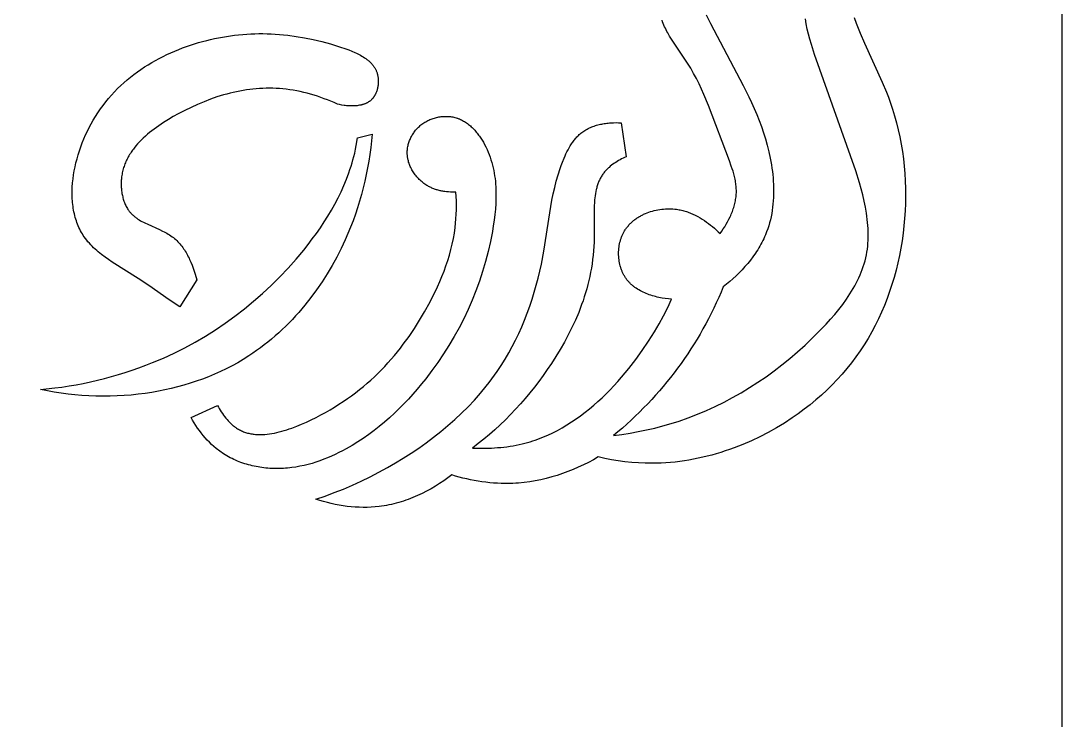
# Model space of a CAD drawing. Extents: x 2293 to 3694, y 3492 to 7149.
# Drawn here: x 3361.8 to 3694.2, y 6740.6 to 6963.7 of the extents above; entities that cross this region are included whole.
import ezdxf

# ---------------------------------------------------------------- set-up
doc = ezdxf.new("R2010")
doc.units = 0
doc.layers.add('LAYER_05', color=1, linetype='CONTINUOUS')

msp = doc.modelspace()

# ---------------------------------------------------------------- linework, layer by layer
at = {"layer": 'LAYER_05'}
for points in [[(2292.81, 3491.79), (3694.2, 3491.79), (3694.2, 7149.13), (2292.81, 7149.13)], [(3462.85, 6937.1), (3461.81, 6937.57), (3460.77, 6938.01), (3459.71, 6938.44), (3458.65, 6938.84), (3457.58, 6939.23), (3456.49, 6939.6), (3455.41, 6939.94), (3454.31, 6940.26), (3453.21, 6940.56), (3452.1, 6940.84), (3451, 6941.09), (3449.88, 6941.31), (3448.77, 6941.51), (3447.65, 6941.69), (3446.53, 6941.84), (3445.41, 6941.96), (3444.36, 6942.05), (3443.3, 6942.11), (3442.24, 6942.15), (3441.19, 6942.17), (3440.13, 6942.16), (3439.08, 6942.13), (3438.02, 6942.08), (3436.97, 6942), (3435.92, 6941.9), (3434.87, 6941.78), (3433.82, 6941.63), (3432.77, 6941.46), (3431.72, 6941.28), (3430.68, 6941.07), (3429.63, 6940.84), (3428.59, 6940.59), (3427.54, 6940.32), (3426.5, 6940.03), (3425.46, 6939.71), (3424.42, 6939.38), (3422.35, 6938.67), (3420.29, 6937.88), (3418.23, 6937.01), (3416.18, 6936.08), (3414.13, 6935.08), (3412.09, 6934.02), (3410.49, 6933.13), (3408.91, 6932.2), (3407.35, 6931.24), (3405.83, 6930.22), (3405.08, 6929.7), (3404.35, 6929.16), (3403.63, 6928.62), (3402.93, 6928.06), (3402.24, 6927.48), (3401.57, 6926.9), (3400.92, 6926.3), (3400.29, 6925.69), (3399.68, 6925.07), (3399.09, 6924.43), (3398.53, 6923.78), (3398, 6923.11), (3397.74, 6922.77), (3397.49, 6922.43), (3397.24, 6922.08), (3397.01, 6921.73), (3396.78, 6921.38), (3396.55, 6921.02), (3396.34, 6920.66), (3396.13, 6920.3), (3395.93, 6919.93), (3395.74, 6919.56), (3395.56, 6919.18), (3395.38, 6918.8), (3395.22, 6918.42), (3395.06, 6918.03), (3394.91, 6917.64), (3394.77, 6917.25), (3394.64, 6916.85), (3394.52, 6916.44), (3394.41, 6916.04), (3394.31, 6915.62), (3394.21, 6915.21), (3394.13, 6914.79), (3394.06, 6914.36), (3394, 6913.93), (3393.95, 6913.56), (3393.92, 6913.19), (3393.89, 6912.82), (3393.87, 6912.44), (3393.85, 6912.06), (3393.85, 6911.68), (3393.85, 6911.3), (3393.86, 6910.92), (3393.88, 6910.54), (3393.91, 6910.16), (3393.94, 6909.78), (3393.99, 6909.4), (3394.04, 6909.02), (3394.1, 6908.65), (3394.16, 6908.28), (3394.24, 6907.91), (3394.33, 6907.54), (3394.42, 6907.18), (3394.52, 6906.82), (3394.63, 6906.46), (3394.75, 6906.11), (3394.88, 6905.77), (3395.02, 6905.43), (3395.16, 6905.09), (3395.31, 6904.77), (3395.48, 6904.44), (3395.65, 6904.13), (3395.83, 6903.82), (3396.02, 6903.53), (3396.22, 6903.24), (3396.32, 6903.09), (3396.43, 6902.95), (3396.54, 6902.82), (3396.65, 6902.68), (3396.8, 6902.5), (3396.97, 6902.32), (3397.13, 6902.14), (3397.3, 6901.97), (3397.48, 6901.8), (3397.65, 6901.64), (3397.84, 6901.48), (3398.02, 6901.32), (3398.21, 6901.17), (3398.4, 6901.02), (3398.6, 6900.87), (3398.8, 6900.73), (3399.2, 6900.45), (3399.62, 6900.19), (3400.05, 6899.93), (3400.49, 6899.68), (3400.93, 6899.45), (3401.39, 6899.21), (3402.31, 6898.77), (3406.12, 6897.07), (3407.06, 6896.62), (3407.53, 6896.39), (3407.98, 6896.15), (3408.43, 6895.91), (3408.88, 6895.65), (3409.31, 6895.38), (3409.73, 6895.11), (3410.15, 6894.82), (3410.35, 6894.67), (3410.55, 6894.52), (3410.74, 6894.37), (3410.92, 6894.21), (3411.28, 6893.9), (3411.63, 6893.57), (3411.97, 6893.23), (3412.3, 6892.89), (3412.62, 6892.53), (3412.92, 6892.16), (3413.22, 6891.78), (3413.51, 6891.39), (3413.79, 6890.99), (3414.06, 6890.59), (3414.32, 6890.17), (3414.57, 6889.75), (3414.81, 6889.33), (3415.05, 6888.89), (3415.28, 6888.45), (3415.5, 6888.01), (3415.71, 6887.56), (3416.11, 6886.65), (3416.49, 6885.73), (3416.85, 6884.8), (3417.18, 6883.86), (3417.49, 6882.92), (3418.05, 6881.06), (3412.53, 6872.45), (3409.22, 6874.67), (3402.68, 6879.24), (3399.29, 6881.5), (3390.96, 6886.72), (3389.81, 6887.5), (3388.69, 6888.3), (3387.6, 6889.12), (3387.07, 6889.54), (3386.55, 6889.97), (3386.04, 6890.41), (3385.54, 6890.85), (3385.06, 6891.3), (3384.59, 6891.76), (3384.13, 6892.23), (3383.69, 6892.71), (3383.26, 6893.2), (3382.85, 6893.7), (3382.46, 6894.21), (3382.08, 6894.74), (3381.77, 6895.21), (3381.46, 6895.69), (3381.17, 6896.19), (3380.9, 6896.69), (3380.64, 6897.2), (3380.39, 6897.72), (3380.16, 6898.24), (3379.94, 6898.78), (3379.74, 6899.32), (3379.55, 6899.87), (3379.37, 6900.42), (3379.21, 6900.98), (3379.05, 6901.55), (3378.92, 6902.12), (3378.79, 6902.71), (3378.68, 6903.29), (3378.58, 6903.88), (3378.49, 6904.48), (3378.41, 6905.08), (3378.35, 6905.69), (3378.3, 6906.3), (3378.26, 6906.91), (3378.23, 6907.53), (3378.21, 6908.15), (3378.21, 6908.78), (3378.21, 6909.41), (3378.26, 6910.67), (3378.35, 6911.95), (3378.49, 6913.23), (3378.66, 6914.52), (3378.88, 6915.81), (3379.14, 6917.11), (3379.43, 6918.4), (3379.76, 6919.69), (3380.13, 6920.98), (3380.54, 6922.26), (3380.98, 6923.53), (3381.45, 6924.79), (3381.96, 6926.03), (3382.49, 6927.26), (3383.06, 6928.48), (3383.66, 6929.68), (3384.28, 6930.85), (3384.94, 6932), (3385.61, 6933.13), (3386.4, 6934.36), (3387.22, 6935.55), (3388.06, 6936.71), (3388.94, 6937.84), (3389.84, 6938.94), (3390.77, 6940), (3391.73, 6941.03), (3392.7, 6942.04), (3393.71, 6943.01), (3394.73, 6943.94), (3395.78, 6944.85), (3396.85, 6945.73), (3397.94, 6946.58), (3399.05, 6947.4), (3400.17, 6948.19), (3401.31, 6948.95), (3402.47, 6949.68), (3403.65, 6950.38), (3404.83, 6951.06), (3406.03, 6951.7), (3407.25, 6952.32), (3408.47, 6952.91), (3409.71, 6953.48), (3410.95, 6954.02), (3412.21, 6954.53), (3413.47, 6955.02), (3414.74, 6955.48), (3416.01, 6955.91), (3417.29, 6956.32), (3418.57, 6956.71), (3419.85, 6957.07), (3421.14, 6957.41), (3422.41, 6957.71), (3423.68, 6958), (3424.95, 6958.26), (3426.23, 6958.5), (3427.5, 6958.71), (3428.78, 6958.9), (3430.06, 6959.07), (3431.34, 6959.22), (3432.63, 6959.34), (3433.92, 6959.43), (3435.21, 6959.51), (3436.5, 6959.55), (3437.8, 6959.58), (3439.1, 6959.58), (3440.41, 6959.56), (3441.72, 6959.51), (3443.04, 6959.44), (3444.36, 6959.34), (3445.69, 6959.22), (3447.02, 6959.08), (3449.7, 6958.71), (3452.4, 6958.25), (3455.14, 6957.69), (3457.9, 6957.04), (3460.69, 6956.28), (3463.51, 6955.42), (3465.52, 6954.75), (3466.51, 6954.39), (3467.49, 6954), (3468.45, 6953.59), (3468.92, 6953.38), (3469.38, 6953.16), (3469.83, 6952.93), (3470.27, 6952.69), (3470.7, 6952.44), (3471.12, 6952.19), (3471.53, 6951.92), (3471.92, 6951.65), (3472.3, 6951.36), (3472.49, 6951.22), (3472.67, 6951.07), (3472.85, 6950.92), (3473.02, 6950.76), (3473.19, 6950.61), (3473.36, 6950.45), (3473.52, 6950.29), (3473.68, 6950.12), (3473.83, 6949.95), (3473.98, 6949.78), (3474.12, 6949.61), (3474.26, 6949.43), (3474.39, 6949.25), (3474.52, 6949.07), (3474.65, 6948.88), (3474.77, 6948.69), (3474.88, 6948.49), (3474.99, 6948.3), (3475.09, 6948.1), (3475.19, 6947.89), (3475.28, 6947.69), (3475.36, 6947.47), (3475.44, 6947.26), (3475.52, 6947.04), (3475.58, 6946.82), (3475.65, 6946.59), (3475.7, 6946.34), (3475.76, 6946.09), (3475.8, 6945.83), (3475.84, 6945.57), (3475.87, 6945.31), (3475.89, 6945.04), (3475.91, 6944.78), (3475.91, 6944.51), (3475.91, 6944.24), (3475.91, 6943.97), (3475.89, 6943.7), (3475.87, 6943.42), (3475.84, 6943.15), (3475.8, 6942.88), (3475.76, 6942.61), (3475.71, 6942.35), (3475.65, 6942.08), (3475.58, 6941.82), (3475.51, 6941.56), (3475.43, 6941.31), (3475.34, 6941.05), (3475.24, 6940.81), (3475.14, 6940.56), (3475.03, 6940.32), (3474.97, 6940.21), (3474.91, 6940.09), (3474.85, 6939.98), (3474.79, 6939.86), (3474.72, 6939.75), (3474.65, 6939.64), (3474.59, 6939.54), (3474.51, 6939.43), (3474.44, 6939.33), (3474.37, 6939.22), (3474.29, 6939.12), (3474.21, 6939.02), (3474.13, 6938.93), (3474.05, 6938.83), (3473.97, 6938.74), (3473.88, 6938.65), (3473.76, 6938.53), (3473.64, 6938.41), (3473.51, 6938.3), (3473.38, 6938.19), (3473.25, 6938.09), (3473.11, 6937.99), (3472.97, 6937.89), (3472.83, 6937.8), (3472.68, 6937.71), (3472.53, 6937.62), (3472.38, 6937.54), (3472.23, 6937.46), (3472.08, 6937.39), (3471.92, 6937.32), (3471.76, 6937.25), (3471.6, 6937.19), (3471.43, 6937.12), (3471.27, 6937.07), (3471.1, 6937.01), (3470.93, 6936.96), (3470.75, 6936.91), (3470.58, 6936.87), (3470.41, 6936.82), (3470.23, 6936.79), (3469.87, 6936.72), (3469.51, 6936.66), (3469.14, 6936.61), (3468.77, 6936.57), (3468.39, 6936.55), (3468.02, 6936.53), (3467.64, 6936.52), (3467.26, 6936.52), (3466.88, 6936.53), (3466.5, 6936.55), (3466.12, 6936.58), (3465.74, 6936.61), (3465.36, 6936.65), (3464.99, 6936.7), (3464.25, 6936.81), (3463.54, 6936.95)], [(3500.72, 6909.05), (3500.12, 6909.03), (3499.52, 6909.03), (3498.92, 6909.04), (3498.32, 6909.08), (3497.72, 6909.13), (3497.12, 6909.21), (3496.82, 6909.25), (3496.52, 6909.3), (3496.22, 6909.36), (3495.93, 6909.42), (3495.63, 6909.49), (3495.34, 6909.56), (3495.04, 6909.64), (3494.75, 6909.72), (3494.46, 6909.81), (3494.18, 6909.9), (3493.89, 6910), (3493.61, 6910.11), (3493.33, 6910.22), (3493.05, 6910.34), (3492.77, 6910.47), (3492.49, 6910.6), (3492.22, 6910.74), (3491.95, 6910.88), (3491.69, 6911.03), (3491.42, 6911.19), (3491.1, 6911.4), (3490.78, 6911.61), (3490.47, 6911.83), (3490.17, 6912.07), (3489.87, 6912.31), (3489.58, 6912.56), (3489.29, 6912.82), (3489.01, 6913.09), (3488.74, 6913.37), (3488.47, 6913.65), (3488.21, 6913.94), (3487.97, 6914.24), (3487.72, 6914.54), (3487.49, 6914.85), (3487.27, 6915.17), (3487.06, 6915.49), (3486.85, 6915.82), (3486.66, 6916.16), (3486.48, 6916.49), (3486.3, 6916.84), (3486.14, 6917.18), (3485.99, 6917.54), (3485.85, 6917.89), (3485.72, 6918.25), (3485.61, 6918.61), (3485.51, 6918.97), (3485.42, 6919.34), (3485.38, 6919.53), (3485.34, 6919.71), (3485.3, 6919.89), (3485.27, 6920.08), (3485.25, 6920.27), (3485.22, 6920.45), (3485.2, 6920.64), (3485.19, 6920.83), (3485.18, 6921.01), (3485.17, 6921.2), (3485.16, 6921.54), (3485.16, 6921.87), (3485.18, 6922.21), (3485.21, 6922.54), (3485.24, 6922.88), (3485.29, 6923.21), (3485.35, 6923.54), (3485.42, 6923.87), (3485.5, 6924.2), (3485.59, 6924.53), (3485.69, 6924.86), (3485.8, 6925.18), (3485.92, 6925.5), (3486.05, 6925.82), (3486.19, 6926.13), (3486.34, 6926.44), (3486.49, 6926.75), (3486.66, 6927.05), (3486.83, 6927.35), (3487.02, 6927.64), (3487.21, 6927.92), (3487.41, 6928.21), (3487.62, 6928.48), (3487.83, 6928.75), (3488.05, 6929.02), (3488.28, 6929.28), (3488.52, 6929.53), (3488.77, 6929.77), (3489.02, 6930.01), (3489.28, 6930.24), (3489.54, 6930.46), (3489.81, 6930.67), (3490.12, 6930.9), (3490.42, 6931.11), (3490.74, 6931.31), (3491.06, 6931.5), (3491.39, 6931.68), (3491.72, 6931.86), (3492.06, 6932.02), (3492.4, 6932.17), (3492.75, 6932.31), (3493.1, 6932.44), (3493.46, 6932.56), (3493.82, 6932.67), (3494.18, 6932.77), (3494.54, 6932.86), (3494.91, 6932.94), (3495.28, 6933.01), (3495.65, 6933.07), (3496.01, 6933.12), (3496.39, 6933.15), (3496.76, 6933.18), (3497.13, 6933.19), (3497.5, 6933.2), (3497.86, 6933.19), (3498.23, 6933.18), (3498.6, 6933.15), (3498.96, 6933.11), (3499.32, 6933.06), (3499.68, 6933), (3500.03, 6932.92), (3500.39, 6932.84), (3500.73, 6932.75), (3501.07, 6932.64), (3501.25, 6932.58), (3501.43, 6932.52), (3501.61, 6932.45), (3501.79, 6932.38), (3502.13, 6932.23), (3502.48, 6932.07), (3502.81, 6931.9), (3503.14, 6931.71), (3503.47, 6931.52), (3503.79, 6931.31), (3504.1, 6931.1), (3504.41, 6930.88), (3504.72, 6930.64), (3505.02, 6930.4), (3505.31, 6930.15), (3505.6, 6929.89), (3505.88, 6929.63), (3506.15, 6929.35), (3506.43, 6929.07), (3506.69, 6928.78), (3506.95, 6928.49), (3507.21, 6928.19), (3507.45, 6927.88), (3507.7, 6927.57), (3507.94, 6927.25), (3508.17, 6926.93), (3508.62, 6926.28), (3509.05, 6925.61), (3509.45, 6924.93), (3509.83, 6924.24), (3510.24, 6923.44), (3510.63, 6922.63), (3510.98, 6921.82), (3511.31, 6921), (3511.62, 6920.17), (3511.89, 6919.34), (3512.15, 6918.5), (3512.38, 6917.66), (3512.58, 6916.81), (3512.76, 6915.95), (3512.92, 6915.09), (3513.06, 6914.23), (3513.18, 6913.36), (3513.28, 6912.49), (3513.35, 6911.61), (3513.41, 6910.73), (3513.45, 6909.85), (3513.48, 6908.97), (3513.48, 6908.08), (3513.47, 6907.2), (3513.41, 6905.42), (3513.28, 6903.64), (3513.11, 6901.86), (3512.89, 6900.08), (3512.63, 6898.3), (3512.34, 6896.53), (3511.71, 6893.28), (3510.98, 6890.07), (3510.15, 6886.89), (3509.22, 6883.75), (3508.19, 6880.65), (3507.08, 6877.59), (3505.86, 6874.58), (3504.56, 6871.6), (3503.17, 6868.67), (3501.69, 6865.79), (3500.13, 6862.96), (3498.48, 6860.17), (3496.74, 6857.43), (3494.93, 6854.74), (3493.04, 6852.11), (3491.07, 6849.53), (3489.73, 6847.86), (3488.37, 6846.23), (3486.97, 6844.62), (3485.54, 6843.04), (3484.07, 6841.49), (3482.57, 6839.98), (3481.04, 6838.5), (3479.47, 6837.06), (3477.87, 6835.66), (3476.24, 6834.31), (3474.57, 6832.99), (3472.86, 6831.73), (3471.12, 6830.51), (3469.34, 6829.35), (3467.53, 6828.24), (3465.68, 6827.18), (3464.52, 6826.56), (3463.34, 6825.96), (3462.15, 6825.38), (3460.95, 6824.83), (3459.73, 6824.31), (3458.51, 6823.82), (3457.27, 6823.36), (3456.02, 6822.93), (3454.76, 6822.54), (3453.49, 6822.19), (3452.21, 6821.87), (3450.92, 6821.6), (3449.62, 6821.36), (3448.31, 6821.17), (3447.65, 6821.09), (3446.99, 6821.03), (3446.33, 6820.97), (3445.67, 6820.93), (3444.42, 6820.88), (3443.16, 6820.87), (3441.91, 6820.91), (3441.28, 6820.94), (3440.65, 6820.99), (3440.02, 6821.05), (3439.4, 6821.11), (3438.77, 6821.19), (3438.15, 6821.28), (3437.53, 6821.39), (3436.91, 6821.5), (3436.3, 6821.62), (3435.69, 6821.76), (3435.08, 6821.91), (3434.47, 6822.07), (3433.87, 6822.24), (3433.27, 6822.42), (3432.68, 6822.62), (3432.09, 6822.83), (3431.51, 6823.05), (3430.93, 6823.28), (3430.36, 6823.52), (3429.79, 6823.78), (3429.23, 6824.05), (3428.68, 6824.33), (3428.13, 6824.62), (3427.59, 6824.93), (3427.06, 6825.24), (3426.54, 6825.58), (3426.13, 6825.84), (3425.73, 6826.12), (3425.34, 6826.41), (3424.95, 6826.7), (3424.56, 6827), (3424.18, 6827.3), (3423.43, 6827.94), (3422.71, 6828.6), (3422.01, 6829.28), (3421.33, 6829.98), (3420.67, 6830.71), (3420.03, 6831.46), (3419.41, 6832.22), (3418.82, 6833), (3418.25, 6833.8), (3417.7, 6834.61), (3417.17, 6835.44), (3416.67, 6836.27), (3416.19, 6837.11), (3424.58, 6841.02), (3424.87, 6840.5), (3425.17, 6839.98), (3425.48, 6839.47), (3425.81, 6838.95), (3426.15, 6838.45), (3426.5, 6837.95), (3426.87, 6837.46), (3427.24, 6836.98), (3427.63, 6836.52), (3428.03, 6836.07), (3428.45, 6835.64), (3428.66, 6835.43), (3428.87, 6835.22), (3429.09, 6835.02), (3429.31, 6834.83), (3429.53, 6834.64), (3429.75, 6834.45), (3429.98, 6834.28), (3430.21, 6834.1), (3430.44, 6833.94), (3430.68, 6833.78), (3430.98, 6833.59), (3431.29, 6833.4), (3431.6, 6833.23), (3431.92, 6833.07), (3432.23, 6832.92), (3432.56, 6832.77), (3432.88, 6832.64), (3433.21, 6832.52), (3433.55, 6832.41), (3433.88, 6832.3), (3434.22, 6832.21), (3434.57, 6832.12), (3434.92, 6832.04), (3435.27, 6831.97), (3435.62, 6831.91), (3435.97, 6831.86), (3436.33, 6831.82), (3436.69, 6831.78), (3437.06, 6831.76), (3437.42, 6831.74), (3437.79, 6831.73), (3438.16, 6831.72), (3438.54, 6831.73), (3438.91, 6831.74), (3439.29, 6831.75), (3439.67, 6831.78), (3440.43, 6831.85), (3441.2, 6831.94), (3441.98, 6832.06), (3442.76, 6832.21), (3443.54, 6832.37), (3444.33, 6832.56), (3445.12, 6832.77), (3445.91, 6833), (3446.7, 6833.24), (3447.5, 6833.5), (3448.29, 6833.78), (3449.87, 6834.38), (3451.44, 6835.03), (3452.99, 6835.71), (3454.51, 6836.43), (3456.07, 6837.19), (3457.59, 6837.98), (3459.09, 6838.8), (3460.55, 6839.63), (3461.98, 6840.48), (3463.37, 6841.36), (3464.74, 6842.26), (3466.08, 6843.18), (3467.39, 6844.11), (3468.67, 6845.07), (3469.93, 6846.05), (3471.15, 6847.05), (3472.35, 6848.07), (3473.53, 6849.11), (3474.67, 6850.16), (3475.79, 6851.24), (3476.89, 6852.33), (3477.96, 6853.45), (3479.01, 6854.58), (3480.04, 6855.73), (3481.04, 6856.9), (3482.02, 6858.08), (3482.98, 6859.28), (3483.91, 6860.5), (3485.72, 6862.99), (3487.46, 6865.55), (3489.11, 6868.17), (3490.7, 6870.85), (3492.43, 6874), (3493.26, 6875.6), (3494.06, 6877.22), (3494.82, 6878.85), (3495.56, 6880.5), (3496.25, 6882.17), (3496.91, 6883.85), (3497.52, 6885.55), (3498.09, 6887.26), (3498.61, 6888.98), (3499.09, 6890.71), (3499.51, 6892.45), (3499.88, 6894.21), (3500.19, 6895.97), (3500.44, 6897.74), (3500.59, 6899.15), (3500.71, 6900.56), (3500.79, 6901.97), (3500.84, 6903.39), (3500.86, 6904.8), (3500.84, 6906.22), (3500.79, 6907.63)], [(3473.92, 6927.57), (3473.73, 6925.4), (3473.49, 6923.24), (3473.21, 6921.08), (3472.88, 6918.92), (3472.51, 6916.77), (3472.09, 6914.63), (3471.63, 6912.49), (3471.11, 6910.37), (3470.56, 6908.25), (3469.95, 6906.15), (3469.3, 6904.05), (3468.6, 6901.97), (3467.86, 6899.9), (3467.06, 6897.85), (3466.23, 6895.81), (3465.34, 6893.79), (3464.04, 6891.03), (3462.65, 6888.31), (3461.17, 6885.63), (3459.61, 6882.99), (3457.96, 6880.41), (3456.23, 6877.88), (3454.42, 6875.42), (3452.52, 6873.02), (3451.54, 6871.85), (3450.55, 6870.69), (3449.53, 6869.56), (3448.49, 6868.44), (3447.44, 6867.34), (3446.36, 6866.27), (3445.27, 6865.21), (3444.16, 6864.18), (3443.03, 6863.17), (3441.88, 6862.19), (3440.71, 6861.23), (3439.52, 6860.29), (3438.32, 6859.38), (3437.09, 6858.49), (3435.85, 6857.63), (3434.6, 6856.79), (3432.84, 6855.69), (3431.05, 6854.64), (3429.24, 6853.65), (3427.39, 6852.7), (3425.52, 6851.8), (3423.63, 6850.95), (3421.71, 6850.16), (3419.77, 6849.41), (3417.81, 6848.71), (3415.83, 6848.06), (3413.84, 6847.46), (3411.83, 6846.91), (3409.81, 6846.4), (3407.77, 6845.95), (3405.73, 6845.54), (3403.67, 6845.18), (3401.46, 6844.84), (3399.23, 6844.55), (3397, 6844.32), (3394.76, 6844.15), (3392.53, 6844.02), (3390.29, 6843.95), (3388.05, 6843.93), (3385.81, 6843.96), (3383.57, 6844.05), (3381.34, 6844.18), (3379.11, 6844.37), (3376.89, 6844.61), (3374.68, 6844.9), (3372.48, 6845.24), (3370.29, 6845.63), (3368.11, 6846.07), (3372.68, 6846.57), (3374.96, 6846.88), (3377.23, 6847.23), (3379.5, 6847.62), (3381.77, 6848.05), (3384.03, 6848.53), (3386.28, 6849.04), (3388.52, 6849.6), (3390.74, 6850.19), (3392.96, 6850.83), (3395.17, 6851.51), (3397.36, 6852.23), (3399.54, 6852.99), (3401.7, 6853.8), (3403.85, 6854.65), (3407.33, 6856.13), (3410.76, 6857.72), (3414.14, 6859.42), (3417.47, 6861.23), (3420.74, 6863.15), (3423.95, 6865.17), (3427.09, 6867.29), (3430.17, 6869.5), (3433.19, 6871.82), (3436.13, 6874.23), (3438.99, 6876.74), (3441.78, 6879.33), (3444.49, 6882.01), (3447.12, 6884.78), (3449.66, 6887.64), (3452.11, 6890.58), (3453.49, 6892.32), (3454.84, 6894.09), (3456.15, 6895.88), (3457.42, 6897.7), (3458.65, 6899.55), (3459.83, 6901.42), (3460.96, 6903.32), (3462.04, 6905.25), (3463.06, 6907.19), (3464.02, 6909.17), (3464.92, 6911.16), (3465.76, 6913.18), (3466.52, 6915.23), (3466.88, 6916.26), (3467.22, 6917.29), (3467.54, 6918.34), (3467.84, 6919.38), (3468.12, 6920.44), (3468.38, 6921.5), (3468.65, 6922.71), (3468.9, 6923.93), (3469.33, 6926.38)]]:
    msp.add_lwpolyline(points, close=True, dxfattribs=at)
msp.add_lwpolyline([(3627.84, 6964.71), (3628.47, 6962.93), (3629.09, 6961.31), (3629.74, 6959.7), (3631.09, 6956.53), (3636.79, 6944.07), (3638.11, 6940.9), (3638.74, 6939.3), (3639.34, 6937.68), (3640.06, 6935.53), (3640.73, 6933.35), (3641.34, 6931.13), (3641.89, 6928.89), (3642.38, 6926.62), (3642.82, 6924.33), (3643.19, 6922.02), (3643.51, 6919.69), (3643.76, 6917.35), (3643.96, 6914.99), (3644.1, 6912.61), (3644.18, 6910.23), (3644.2, 6907.85), (3644.16, 6905.46), (3644.07, 6903.06), (3643.91, 6900.67), (3643.7, 6898.28), (3643.42, 6895.9), (3643.09, 6893.52), (3642.7, 6891.15), (3642.25, 6888.8), (3641.75, 6886.46), (3641.18, 6884.14), (3640.55, 6881.84), (3639.87, 6879.56), (3639.13, 6877.31), (3638.32, 6875.08), (3637.46, 6872.88), (3636.55, 6870.72), (3635.57, 6868.59), (3634.53, 6866.49), (3633.44, 6864.44), (3632.26, 6862.38), (3631.02, 6860.37), (3629.73, 6858.41), (3628.37, 6856.49), (3626.96, 6854.61), (3625.5, 6852.78), (3623.98, 6850.99), (3622.4, 6849.25), (3620.78, 6847.55), (3619.1, 6845.9), (3617.37, 6844.3), (3615.59, 6842.75), (3613.77, 6841.24), (3611.9, 6839.78), (3609.98, 6838.37), (3608.02, 6837.01), (3605.53, 6835.4), (3602.99, 6833.86), (3600.38, 6832.41), (3597.73, 6831.04), (3595.02, 6829.76), (3592.27, 6828.57), (3590.88, 6828.01), (3589.48, 6827.48), (3588.07, 6826.97), (3586.65, 6826.49), (3585.23, 6826.03), (3583.79, 6825.6), (3582.35, 6825.19), (3580.91, 6824.82), (3579.46, 6824.47), (3578, 6824.14), (3576.54, 6823.85), (3575.08, 6823.58), (3573.61, 6823.35), (3572.14, 6823.14), (3570.66, 6822.96), (3569.19, 6822.82), (3567.71, 6822.7), (3566.24, 6822.62), (3564.76, 6822.57), (3563.28, 6822.55), (3561.12, 6822.58), (3558.95, 6822.68), (3556.8, 6822.84), (3554.64, 6823.07), (3552.5, 6823.36), (3550.37, 6823.7), (3548.24, 6824.11), (3546.13, 6824.57), (3544.58, 6823.68), (3543, 6822.84), (3541.4, 6822.04), (3539.76, 6821.28), (3538.11, 6820.56), (3536.43, 6819.9), (3534.74, 6819.28), (3533.02, 6818.71), (3531.29, 6818.19), (3529.55, 6817.73), (3527.79, 6817.32), (3526.03, 6816.97), (3524.25, 6816.68), (3522.47, 6816.44), (3520.68, 6816.27), (3519.78, 6816.2), (3518.89, 6816.16), (3517.65, 6816.12), (3516.41, 6816.11), (3515.17, 6816.13), (3513.94, 6816.18), (3512.7, 6816.26), (3511.47, 6816.37), (3510.24, 6816.5), (3509.01, 6816.66), (3507.79, 6816.85), (3506.57, 6817.06), (3505.35, 6817.3), (3504.14, 6817.56), (3502.94, 6817.85), (3501.75, 6818.16), (3500.56, 6818.49), (3499.38, 6818.85), (3498.12, 6817.89), (3496.82, 6816.96), (3495.5, 6816.08), (3494.14, 6815.22), (3492.76, 6814.41), (3491.34, 6813.64), (3489.91, 6812.92), (3488.45, 6812.24), (3486.97, 6811.61), (3485.48, 6811.03), (3484.72, 6810.76), (3483.96, 6810.5), (3483.2, 6810.26), (3482.43, 6810.04), (3481.66, 6809.82), (3480.88, 6809.62), (3480.1, 6809.44), (3479.32, 6809.27), (3478.54, 6809.12), (3477.75, 6808.98), (3476.97, 6808.86), (3476.17, 6808.76), (3474.9, 6808.63), (3473.63, 6808.54), (3472.35, 6808.49), (3471.07, 6808.48), (3469.78, 6808.51), (3468.5, 6808.57), (3467.23, 6808.68), (3465.95, 6808.82), (3464.68, 6808.99), (3463.41, 6809.2), (3462.16, 6809.45), (3460.9, 6809.72), (3459.66, 6810.02), (3458.43, 6810.36), (3457.21, 6810.72), (3456, 6811.11), (3458.95, 6812.11), (3461.88, 6813.19), (3464.79, 6814.35), (3467.66, 6815.58), (3470.5, 6816.88), (3473.32, 6818.25), (3476.11, 6819.69), (3478.87, 6821.2), (3481.4, 6822.67), (3483.91, 6824.19), (3486.39, 6825.77), (3488.83, 6827.41), (3491.23, 6829.11), (3493.59, 6830.87), (3495.9, 6832.69), (3498.15, 6834.57), (3500.35, 6836.51), (3502.49, 6838.51), (3504.57, 6840.57), (3506.58, 6842.7), (3508.51, 6844.88), (3510.37, 6847.13), (3511.27, 6848.27), (3512.15, 6849.44), (3513.01, 6850.61), (3513.84, 6851.81), (3515.13, 6853.75), (3516.37, 6855.72), (3517.55, 6857.74), (3518.67, 6859.78), (3519.74, 6861.86), (3520.76, 6863.96), (3521.72, 6866.1), (3522.62, 6868.25), (3523.48, 6870.43), (3524.28, 6872.63), (3525.02, 6874.85), (3525.72, 6877.08), (3526.36, 6879.32), (3526.95, 6881.58), (3527.48, 6883.84), (3527.97, 6886.11), (3528.72, 6890.18), (3530.62, 6902.41), (3531.34, 6906.47), (3531.76, 6908.5), (3532.22, 6910.52), (3532.74, 6912.54), (3533.31, 6914.56), (3533.96, 6916.56), (3534.31, 6917.56), (3534.69, 6918.56), (3535.23, 6919.92), (3535.52, 6920.6), (3535.82, 6921.26), (3536.14, 6921.92), (3536.47, 6922.57), (3536.82, 6923.21), (3537.19, 6923.83), (3537.38, 6924.13), (3537.57, 6924.43), (3537.77, 6924.73), (3537.98, 6925.02), (3538.18, 6925.31), (3538.4, 6925.59), (3538.62, 6925.86), (3538.85, 6926.13), (3539.08, 6926.4), (3539.31, 6926.65), (3539.56, 6926.9), (3539.81, 6927.15), (3540.06, 6927.38), (3540.32, 6927.61), (3540.59, 6927.84), (3540.86, 6928.05), (3541.19, 6928.29), (3541.52, 6928.51), (3541.85, 6928.73), (3542.2, 6928.94), (3542.55, 6929.13), (3542.91, 6929.32), (3543.28, 6929.49), (3543.65, 6929.66), (3544.03, 6929.82), (3544.42, 6929.97), (3544.8, 6930.11), (3545.2, 6930.24), (3545.59, 6930.36), (3546, 6930.47), (3546.4, 6930.58), (3546.81, 6930.67), (3547.22, 6930.76), (3547.63, 6930.84), (3548.05, 6930.91), (3548.46, 6930.97), (3548.88, 6931.03), (3549.3, 6931.07), (3549.72, 6931.11), (3550.14, 6931.14), (3550.97, 6931.19), (3551.8, 6931.2), (3552.63, 6931.18), (3553.44, 6931.14), (3554.99, 6920.33), (3554.51, 6920.1), (3554.03, 6919.87), (3553.56, 6919.62), (3553.09, 6919.37), (3552.62, 6919.1), (3552.16, 6918.82), (3551.71, 6918.54), (3551.26, 6918.24), (3550.82, 6917.93), (3550.4, 6917.61), (3549.98, 6917.28), (3549.58, 6916.94), (3549.39, 6916.77), (3549.2, 6916.59), (3549.01, 6916.41), (3548.83, 6916.23), (3548.65, 6916.04), (3548.48, 6915.86), (3548.31, 6915.67), (3548.15, 6915.47), (3547.95, 6915.23), (3547.75, 6914.98), (3547.57, 6914.72), (3547.39, 6914.46), (3547.22, 6914.2), (3547.06, 6913.93), (3546.91, 6913.66), (3546.76, 6913.38), (3546.62, 6913.1), (3546.49, 6912.82), (3546.36, 6912.54), (3546.24, 6912.25), (3546.12, 6911.96), (3546.01, 6911.66), (3545.91, 6911.36), (3545.81, 6911.06), (3545.72, 6910.76), (3545.64, 6910.45), (3545.56, 6910.14), (3545.48, 6909.83), (3545.34, 6909.19), (3545.22, 6908.55), (3545.12, 6907.89), (3545.04, 6907.23), (3544.97, 6906.56), (3544.91, 6905.88), (3544.84, 6904.51), (3544.8, 6903.11), (3544.84, 6894.51), (3544.79, 6893.09), (3544.72, 6891.68), (3544.62, 6890.29), (3544.49, 6888.91), (3544.33, 6887.53), (3544.14, 6886.17), (3543.92, 6884.82), (3543.68, 6883.49), (3543.41, 6882.16), (3543.11, 6880.84), (3542.79, 6879.54), (3542.45, 6878.24), (3542.08, 6876.96), (3541.68, 6875.69), (3541.26, 6874.42), (3540.82, 6873.17), (3540.36, 6871.93), (3539.88, 6870.69), (3538.85, 6868.25), (3537.74, 6865.85), (3536.55, 6863.48), (3535.3, 6861.15), (3533.98, 6858.85), (3532.59, 6856.59), (3531.15, 6854.35), (3529.86, 6852.43), (3528.53, 6850.54), (3527.16, 6848.67), (3525.74, 6846.83), (3524.3, 6845.02), (3522.81, 6843.24), (3521.29, 6841.49), (3519.73, 6839.78), (3518.13, 6838.09), (3516.5, 6836.45), (3514.84, 6834.84), (3513.14, 6833.27), (3511.4, 6831.75), (3509.63, 6830.26), (3507.83, 6828.82), (3506, 6827.43), (3507.99, 6827.37), (3510, 6827.37), (3512, 6827.42), (3514, 6827.54), (3515, 6827.63), (3516, 6827.73), (3516.99, 6827.85), (3517.98, 6827.99), (3518.96, 6828.15), (3519.94, 6828.33), (3520.92, 6828.53), (3521.89, 6828.75), (3522.72, 6828.96), (3523.55, 6829.19), (3524.38, 6829.43), (3525.2, 6829.69), (3526.01, 6829.96), (3526.82, 6830.25), (3527.63, 6830.55), (3528.43, 6830.87), (3529.22, 6831.2), (3530.01, 6831.54), (3531.58, 6832.28), (3533.12, 6833.06), (3534.64, 6833.9), (3536.14, 6834.79), (3537.62, 6835.73), (3539.08, 6836.71), (3540.51, 6837.74), (3541.93, 6838.81), (3543.31, 6839.92), (3544.68, 6841.07), (3546.02, 6842.25), (3547.34, 6843.47), (3548.63, 6844.72), (3549.9, 6846), (3551.15, 6847.31), (3552.37, 6848.64), (3553.56, 6850), (3554.73, 6851.38), (3555.87, 6852.79), (3558.07, 6855.64), (3560.17, 6858.56), (3562.16, 6861.52), (3564.03, 6864.5), (3565.54, 6867.05), (3566.96, 6869.62), (3568.3, 6872.22), (3569.55, 6874.87), (3568.55, 6874.97), (3567.53, 6875.1), (3566.5, 6875.27), (3565.98, 6875.37), (3565.47, 6875.47), (3564.96, 6875.59), (3564.44, 6875.72), (3563.93, 6875.85), (3563.43, 6876), (3562.92, 6876.16), (3562.42, 6876.33), (3561.93, 6876.51), (3561.44, 6876.7), (3560.96, 6876.9), (3560.48, 6877.12), (3560.02, 6877.34), (3559.56, 6877.58), (3559.11, 6877.83), (3558.67, 6878.1), (3558.24, 6878.37), (3557.82, 6878.66), (3557.62, 6878.82), (3557.42, 6878.97), (3557.22, 6879.13), (3557.03, 6879.29), (3556.84, 6879.45), (3556.65, 6879.62), (3556.47, 6879.79), (3556.29, 6879.96), (3556.11, 6880.14), (3555.94, 6880.32), (3555.77, 6880.51), (3555.6, 6880.7), (3555.44, 6880.89), (3555.29, 6881.09), (3555.13, 6881.29), (3554.99, 6881.49), (3554.85, 6881.69), (3554.72, 6881.89), (3554.59, 6882.1), (3554.46, 6882.3), (3554.34, 6882.51), (3554.23, 6882.73), (3554.12, 6882.94), (3554.01, 6883.16), (3553.9, 6883.39), (3553.8, 6883.61), (3553.71, 6883.84), (3553.62, 6884.07), (3553.53, 6884.3), (3553.44, 6884.53), (3553.36, 6884.77), (3553.29, 6885.01), (3553.22, 6885.25), (3553.15, 6885.49), (3553.03, 6885.97), (3552.92, 6886.47), (3552.83, 6886.97), (3552.76, 6887.47), (3552.7, 6887.98), (3552.66, 6888.48), (3552.64, 6888.99), (3552.63, 6889.5), (3552.64, 6890.02), (3552.67, 6890.53), (3552.71, 6891.03), (3552.77, 6891.54), (3552.85, 6892.04), (3552.94, 6892.54), (3553.05, 6893.04), (3553.11, 6893.28), (3553.18, 6893.52), (3553.25, 6893.77), (3553.32, 6894.01), (3553.4, 6894.24), (3553.49, 6894.48), (3553.57, 6894.72), (3553.66, 6894.95), (3553.76, 6895.18), (3553.86, 6895.41), (3553.96, 6895.63), (3554.07, 6895.85), (3554.18, 6896.07), (3554.3, 6896.29), (3554.42, 6896.51), (3554.55, 6896.72), (3554.7, 6896.96), (3554.86, 6897.2), (3555.02, 6897.44), (3555.19, 6897.67), (3555.36, 6897.9), (3555.55, 6898.12), (3555.73, 6898.34), (3555.92, 6898.56), (3556.12, 6898.77), (3556.32, 6898.98), (3556.52, 6899.18), (3556.73, 6899.38), (3556.95, 6899.57), (3557.16, 6899.76), (3557.39, 6899.95), (3557.61, 6900.13), (3557.85, 6900.3), (3558.08, 6900.47), (3558.32, 6900.64), (3558.56, 6900.81), (3558.81, 6900.97), (3559.06, 6901.12), (3559.31, 6901.27), (3559.57, 6901.42), (3559.83, 6901.56), (3560.09, 6901.7), (3560.35, 6901.83), (3560.62, 6901.96), (3561.16, 6902.2), (3561.72, 6902.42), (3562.28, 6902.63), (3562.85, 6902.82), (3563.42, 6902.99), (3564, 6903.15), (3564.59, 6903.28), (3565.18, 6903.4), (3565.77, 6903.5), (3566.37, 6903.58), (3566.97, 6903.64), (3567.56, 6903.69), (3568.16, 6903.71), (3568.75, 6903.72), (3569.34, 6903.71), (3569.93, 6903.68), (3570.52, 6903.63), (3571.1, 6903.56), (3571.5, 6903.5), (3571.91, 6903.43), (3572.31, 6903.35), (3572.71, 6903.26), (3573.1, 6903.17), (3573.49, 6903.06), (3573.88, 6902.95), (3574.27, 6902.83), (3574.65, 6902.7), (3575.03, 6902.56), (3575.4, 6902.42), (3575.78, 6902.27), (3576.15, 6902.11), (3576.51, 6901.94), (3576.87, 6901.77), (3577.23, 6901.59), (3577.94, 6901.22), (3578.64, 6900.82), (3579.33, 6900.4), (3580, 6899.96), (3580.66, 6899.5), (3581.31, 6899.03), (3581.95, 6898.54), (3582.57, 6898.04), (3583.2, 6897.51), (3583.81, 6896.97), (3584.41, 6896.41), (3585, 6895.83), (3585.52, 6896.54), (3586.02, 6897.28), (3586.51, 6898.02), (3586.97, 6898.79), (3587.42, 6899.58), (3587.83, 6900.37), (3588.23, 6901.18), (3588.41, 6901.59), (3588.59, 6902.01), (3588.76, 6902.42), (3588.93, 6902.84), (3589.08, 6903.26), (3589.23, 6903.68), (3589.36, 6904.1), (3589.49, 6904.53), (3589.61, 6904.96), (3589.72, 6905.38), (3589.82, 6905.81), (3589.9, 6906.24), (3589.98, 6906.67), (3590.05, 6907.1), (3590.1, 6907.53), (3590.15, 6907.96), (3590.18, 6908.39), (3590.2, 6908.82), (3590.21, 6909.25), (3590.21, 6909.69), (3590.19, 6910.12), (3590.17, 6910.55), (3590.13, 6910.98), (3590.08, 6911.41), (3590.03, 6911.83), (3589.96, 6912.26), (3589.89, 6912.69), (3589.8, 6913.12), (3589.61, 6913.97), (3589.39, 6914.82), (3589.15, 6915.67), (3588.88, 6916.52), (3588.59, 6917.37), (3587.98, 6919.06), (3581.31, 6936.68), (3579.87, 6940.15), (3579.11, 6941.86), (3578.31, 6943.56), (3577.47, 6945.25), (3576.58, 6946.91), (3575.63, 6948.56), (3574.63, 6950.2), (3573.36, 6952.12), (3570.74, 6955.94), (3569.48, 6957.86), (3568.88, 6958.83), (3568.32, 6959.81), (3568.05, 6960.3), (3567.79, 6960.8), (3567.54, 6961.3), (3567.31, 6961.8), (3567.08, 6962.31), (3566.87, 6962.82), (3566.67, 6963.34), (3566.49, 6963.85)], dxfattribs=at)
msp.add_lwpolyline([(3580.61, 6965.61), (3581.93, 6962.85), (3592.42, 6943.08), (3594.23, 6939.43), (3595.09, 6937.58), (3595.93, 6935.72), (3596.73, 6933.83), (3597.49, 6931.91), (3598.21, 6929.97), (3598.88, 6928), (3599.51, 6926), (3600.07, 6923.97), (3600.58, 6921.91), (3601.03, 6919.84), (3601.4, 6917.75), (3601.56, 6916.71), (3601.7, 6915.66), (3601.82, 6914.61), (3601.92, 6913.56), (3602, 6912.52), (3602.05, 6911.47), (3602.09, 6910.43), (3602.1, 6909.38), (3602.09, 6908.34), (3602.05, 6907.31), (3601.99, 6906.28), (3601.9, 6905.25), (3601.79, 6904.23), (3601.65, 6903.22), (3601.48, 6902.21), (3601.29, 6901.21), (3601.06, 6900.21), (3600.81, 6899.23), (3600.53, 6898.26), (3600.21, 6897.29), (3599.87, 6896.34), (3599.49, 6895.4), (3599.23, 6894.79), (3598.95, 6894.18), (3598.66, 6893.58), (3598.36, 6892.99), (3598.04, 6892.4), (3597.72, 6891.82), (3597.38, 6891.24), (3597.03, 6890.67), (3596.66, 6890.1), (3596.29, 6889.54), (3595.51, 6888.44), (3594.7, 6887.36), (3593.85, 6886.3), (3592.96, 6885.28), (3592.04, 6884.27), (3591.1, 6883.3), (3590.12, 6882.35), (3589.13, 6881.43), (3588.11, 6880.54), (3587.08, 6879.68), (3586.03, 6878.85, -0.125725), (3550.95, 6831.4), (3553.61, 6831.76), (3556.27, 6832.17), (3558.91, 6832.66), (3561.55, 6833.2), (3564.17, 6833.81), (3566.77, 6834.49), (3569.35, 6835.23), (3571.91, 6836.04), (3574.86, 6837.07), (3577.77, 6838.18), (3580.64, 6839.39), (3583.47, 6840.68), (3586.27, 6842.05), (3589.02, 6843.52), (3591.74, 6845.06), (3594.42, 6846.69), (3597.06, 6848.39), (3599.67, 6850.18), (3602.23, 6852.05), (3604.76, 6853.99), (3607.25, 6856.01), (3609.7, 6858.11), (3612.12, 6860.28), (3614.5, 6862.52), (3617.43, 6865.44), (3618.86, 6866.95), (3620.25, 6868.48), (3621.6, 6870.04), (3622.9, 6871.63), (3624.15, 6873.25), (3625.33, 6874.89), (3625.9, 6875.72), (3626.45, 6876.56), (3626.97, 6877.4), (3627.48, 6878.26), (3627.97, 6879.12), (3628.43, 6879.98), (3628.88, 6880.85), (3629.3, 6881.73), (3629.69, 6882.62), (3630.06, 6883.51), (3630.41, 6884.41), (3630.73, 6885.31), (3631.02, 6886.22), (3631.28, 6887.14), (3631.51, 6888.07), (3631.71, 6889), (3631.88, 6889.92), (3632.02, 6890.85), (3632.13, 6891.78), (3632.21, 6892.72), (3632.27, 6893.66), (3632.3, 6894.61), (3632.31, 6895.56), (3632.29, 6896.51), (3632.25, 6897.47), (3632.19, 6898.43), (3632.1, 6899.4), (3632, 6900.36), (3631.88, 6901.33), (3631.74, 6902.3), (3631.4, 6904.25), (3631.01, 6906.19), (3630.55, 6908.14), (3630.05, 6910.09), (3629.51, 6912.03), (3628.33, 6915.88), (3615.18, 6952.89), (3614.16, 6956.14), (3613.69, 6957.77), (3613.25, 6959.41), (3612.86, 6961.06), (3612.52, 6962.7), (3612.23, 6964.35)], format="xyb", dxfattribs=at)

doc.saveas('drawing.dxf')
